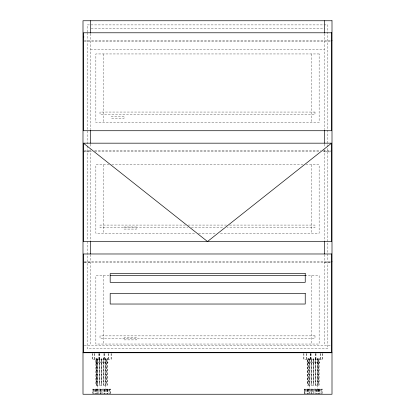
<?xml version="1.0" encoding="UTF-8"?>
<svg xmlns="http://www.w3.org/2000/svg" width="415" height="415" viewBox="0 0 415 415"><rect width="100%" height="100%" fill="white"/><g stroke="black" fill="none" stroke-linecap="round" stroke-linejoin="round"><path stroke-width="0.31" stroke-dasharray="2.08 1.56" d="M91.118 28.22L324.53 28.22M84.297 40.701L332 40.701M84.245 41.5L330.755 41.5M90.47 49.8L324.53 49.8M84.297 150.676L91.43 150.676M94.662 150.676L320.8 150.676M323.394 150.676L332 150.676M84.297 151.475L92.078 151.475M94.672 151.475L320.328 151.475M322.922 151.475L330.703 151.475M83 151.89L90.47 151.89M324.53 151.89L330.755 151.89M109.155 164.755L95.865 164.755L95.865 233.23L195.854 233.23M111.744 164.755L303.256 164.755M305.845 164.755L319.135 164.755L319.135 233.23L219.146 233.23M185.484 225.07L100.015 225.07L100.015 227.56L188.073 227.56M188.073 225.07L226.927 225.07M229.516 225.07L314.985 225.07L314.985 227.56L226.927 227.56M191.315 227.56L223.685 227.56M198.443 233.23L216.557 233.23M84.297 261.481L332 261.481M84.297 262.28L330.703 262.28M84.245 262.695L90.47 262.695M324.53 262.695L332 262.695M109.155 275.56L95.865 275.56L95.865 344.035L319.135 344.035L319.135 275.56L305.845 275.56M84.245 345.28L330.755 345.28M324.53 33.662L324.53 129.573M324.53 144.109L324.53 147.351M324.53 149.654L324.53 240.991M324.53 254.592L324.53 345.28M322.829 353.544L322.829 359.499L303.822 359.499L303.822 353.544M322.725 353.544L322.725 359.499M322.491 393.607L322.491 389.088L304.434 389.088L304.434 393.607M321.879 393.653L321.879 389.483L315.104 389.483L315.104 393.653M321.433 389.483L321.485 393.653M320.868 389.088L320.821 393.653M320.479 353.544L320.479 359.499M320.38 353.544L320.38 359.499M319.82 389.088L319.82 393.607M319.197 358.072L319.197 385.115L307.453 385.115L307.453 358.072M319.234 389.483L319.234 393.653M319.005 389.483L319.005 393.653M318.938 389.483L318.938 393.653M318.751 358.072L318.751 385.115M318.782 389.483L318.782 393.653M318.424 359.499L318.424 385.115M318.367 359.499L318.367 385.115M318.341 389.483L318.341 393.653M317.651 389.483L317.677 393.653M317.475 358.072L317.475 385.115M317.361 389.483L317.361 393.653M317.262 359.499L317.242 389.088M317.153 358.072L317.153 385.115M316.521 389.483L316.521 393.653M316.256 389.483L316.256 393.653M316.08 389.483L316.08 393.653M316.002 353.544L316.002 359.499M315.716 353.544L315.716 359.499M315.722 389.088L315.722 393.607M315.67 353.544L315.67 359.499M315.571 359.499L315.571 385.115M315.493 358.072L315.493 385.115M315.353 358.072L315.353 385.115M314.114 389.088L314.114 393.607M313.6 393.653L313.6 389.483L310.316 389.483L310.316 393.653M313.403 359.499L313.403 385.115M313.325 359.499L313.325 385.115M313.367 389.483L313.367 393.653M313.247 358.072L313.247 385.115M312.542 389.483L312.542 393.653M312.038 389.483L312.038 393.653M311.665 53.95L311.665 122.425M311.665 164.755L311.665 233.23M311.665 275.56L311.665 344.035M311.297 359.499L311.297 385.115M311.151 359.499L311.151 385.115M311.079 358.072L311.079 385.115M310.98 353.544L310.98 359.499M311.032 389.483L311.032 393.653M310.934 353.544L310.934 359.499M310.648 353.544L310.648 359.499M310.602 353.544L310.602 359.499M309.709 393.653L309.709 389.483L304.646 389.483L304.646 393.653M309.497 359.499L309.497 385.115M309.408 385.115L309.45 393.607M309.388 359.499L309.388 385.115M309.17 358.072L309.17 385.115M308.931 389.483L308.931 393.653M308.599 389.483L308.599 393.653M308.283 358.072L308.283 385.115M308.226 358.072L308.226 385.115M308.034 389.088L308.034 393.653M307.899 359.499L307.899 385.115M307.837 359.499L307.837 385.115M307.774 389.483L307.774 393.653M307.515 389.483L307.515 393.653M307.375 389.483L307.375 393.653M306.685 389.483L306.685 393.653M306.27 353.544L306.27 359.499M306.171 353.544L306.171 359.499M305.788 389.483L305.788 393.653M304.994 389.088L304.994 393.607M304.781 389.483L304.781 393.653M303.925 353.544L303.925 359.499M111.178 353.544L111.178 359.499L92.172 359.499L92.172 353.544M111.075 353.544L111.075 359.499M110.841 393.607L110.841 389.088L92.784 389.088L92.784 393.607M110.229 393.653L110.229 389.483L103.454 389.483L103.454 393.653M109.783 389.483L109.835 393.653M109.218 389.088L109.171 393.653M108.829 353.544L108.829 359.499M108.73 353.544L108.73 359.499M108.17 389.088L108.17 393.607M107.547 358.072L107.547 385.115L95.803 385.115L95.803 358.072M107.584 389.483L107.584 393.653M107.355 389.483L107.355 393.653M107.288 389.483L107.288 393.653M107.101 358.072L107.101 385.115M107.132 389.483L107.132 393.653M106.774 359.499L106.774 385.115M106.717 359.499L106.717 385.115M106.691 389.483L106.691 393.653M106.001 389.483L106.027 393.653M105.825 358.072L105.825 385.115M105.711 389.483L105.711 393.653M105.612 359.499L105.592 389.088M105.503 358.072L105.503 385.115M104.871 389.483L104.871 393.653M104.606 389.483L104.606 393.653M104.43 389.483L104.43 393.653M104.352 353.544L104.352 359.499M104.066 353.544L104.066 359.499M104.072 389.088L104.072 393.607M104.02 353.544L104.02 359.499M103.921 359.499L103.921 385.115M103.843 358.072L103.843 385.115M103.703 358.072L103.703 385.115M103.335 53.95L103.335 122.425M103.335 164.755L103.335 233.23M103.335 275.56L103.335 344.035M102.464 389.088L102.464 393.607M101.95 393.653L101.95 389.483L98.666 389.483L98.666 393.653M101.753 359.499L101.753 385.115M101.675 359.499L101.675 385.115M101.717 389.483L101.717 393.653M101.597 358.072L101.597 385.115M100.892 389.483L100.892 393.653M100.389 389.483L100.389 393.653M99.647 359.499L99.647 385.115M99.501 359.499L99.501 385.115M99.429 358.072L99.429 385.115M99.33 353.544L99.33 359.499M99.382 389.483L99.382 393.653M99.284 353.544L99.284 359.499M98.998 353.544L98.998 359.499M98.952 353.544L98.952 359.499M98.059 393.653L98.059 389.483L92.996 389.483L92.996 393.653M97.847 359.499L97.847 385.115M97.758 385.115L97.8 393.607M97.738 359.499L97.738 385.115M97.52 358.072L97.52 385.115M97.281 389.483L97.281 393.653M96.949 389.483L96.949 393.653M96.633 358.072L96.633 385.115M96.576 358.072L96.576 385.115M96.384 389.088L96.384 393.653M96.249 359.499L96.249 385.115M96.187 359.499L96.187 385.115M96.124 389.483L96.124 393.653M95.865 389.483L95.865 393.653M95.725 389.483L95.725 393.653M95.035 389.483L95.035 393.653M94.62 353.544L94.62 359.499M94.521 353.544L94.521 359.499M94.138 389.483L94.138 393.653M93.344 389.088L93.344 393.607M93.131 389.483L93.131 393.653M92.275 353.544L92.275 359.499M90.47 33.662L90.47 129.573M90.47 144.109L90.47 147.351M90.47 149.654L90.47 240.991M90.47 254.592L90.47 345.28M87.15 32.022L87.15 24.9L327.85 24.9L327.85 348.6L87.15 348.6L87.15 241.131M87.15 32.671L87.15 145.317M87.15 145.966L87.15 240.482M319.135 53.95L95.865 53.95L95.865 122.425L319.135 122.425L319.135 53.95M314.985 112.05L100.015 112.05L100.015 114.54L314.985 114.54L314.985 112.05M124.085 116.2L111.635 116.2L111.635 118.275L124.085 118.275L124.085 116.2M136.535 227.005L124.085 227.005L124.085 229.08L136.535 229.08L136.535 227.005M314.985 335.875L100.015 335.875L100.015 338.365L314.985 338.365L314.985 335.875M136.535 337.81L124.085 337.81L124.085 339.885L136.535 339.885L136.535 337.81M107.931 362.041L95.419 362.041L95.419 362.835L107.931 362.835L107.931 362.041M319.581 362.041L307.069 362.041L307.069 362.835L319.581 362.835L319.581 362.041M311.831 393.653L311.831 389.483L311.805 393.653M100.181 393.653L100.181 389.483L100.155 393.653"/><path stroke-width="0.62" d="M331.585 143.175L207.5 241.53L83.415 143.175L83.415 241.53L331.585 241.53L331.585 143.175L83.415 143.175M331.585 40.701L332 40.701M331.17 261.481L332 261.481M110.452 275.56L305.845 275.56M83 352.75L332 352.75M324.53 20.75L324.53 33.06M324.53 130.222L324.53 143.175M324.53 241.639L324.53 253.944M90.47 20.75L90.47 33.06M90.47 130.222L90.47 143.175M90.47 241.639L90.47 253.944M83.83 36.702L83.83 37.132M332 20.75L83 20.75L83 394.25L332 394.25L332 20.75M331.585 32.785L83.415 32.785L83.415 130.725L331.585 130.725L331.585 32.785M331.585 253.98L83.415 253.98L83.415 352.335L331.585 352.335L331.585 253.98M305.233 273.584L110.183 273.584L110.183 282.325L305.233 282.325L305.233 273.584M305.233 293.467L110.183 293.467L110.183 304.029L305.233 304.029L305.233 293.467"/></g></svg>
